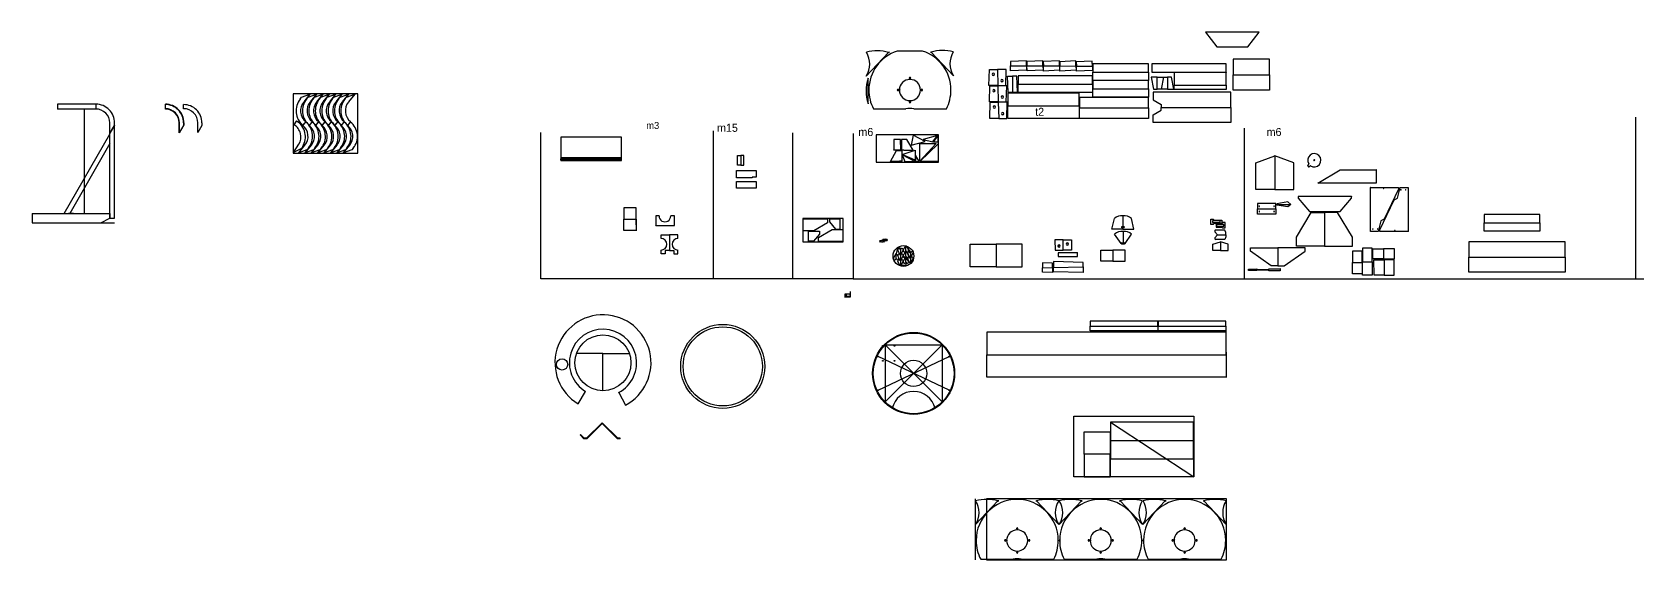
# Model space of a CAD drawing. Extents: x -20454 to 61677, y -13032 to 8789.
# Drawn here: x -20454 to 19668, y -7024 to 6179 of the extents above; entities that cross this region are included whole.
import ezdxf

# ---------------------------------------------------------------- set-up
doc = ezdxf.new("R2010")
doc.units = 0
doc.layers.get('0').update_dxf_attribs({"linetype": 'CONTINUOUS'})

msp = doc.modelspace()

# ---------------------------------------------------------------- linework, layer by layer
for p, q in [((10203, 6173), (8867, 6173)), ((8867, 6173), (9146, 5808)), ((9924, 5808), (10203, 6173)), ((10203, 6179), (10203, 6173)), ((10203, 6173), (10209, 6173)), ((389, 5079), (947, 5670)), ((967, 5676), (947, 5670)), ((947, 5670), (956, 5659)), ((1796, 5705), (1163, 5705)), ((1987, 5685), (2007, 5679)), ((2007, 5679), (1998, 5668)), ((2566, 5087), (2007, 5679)), ((9146, 5808), (9924, 5808)), ((3455, 4844), (3465, 5246)), ((3465, 5246), (3667, 5246)), ((3667, 5246), (3667, 5251)), ((3888, 5246), (3667, 5246)), ((3667, 5246), (3677, 4844)), ((3878, 4844), (3888, 5246)), ((3991, 5335), (3986, 5335)), ((4390, 5460), (3989, 5441)), ((3989, 5441), (3991, 5335)), ((3994, 5208), (3991, 5335)), ((3991, 5335), (4393, 5333)), ((4395, 5227), (3994, 5208)), ((4393, 5333), (4390, 5460)), ((4398, 5333), (4393, 5333)), ((4393, 5333), (4395, 5227)), ((4403, 5333), (4398, 5333)), ((4802, 5458), (4401, 5440)), ((4401, 5440), (4403, 5333)), ((4405, 5207), (4403, 5333)), ((4403, 5333), (4804, 5332)), ((4807, 5225), (4405, 5207)), ((4804, 5332), (4802, 5458)), ((4809, 5332), (4804, 5332)), ((4804, 5332), (4807, 5225)), ((4814, 5332), (4809, 5332)), ((5214, 5457), (4812, 5439)), ((4812, 5439), (4814, 5332)), ((4817, 5205), (4814, 5332)), ((4814, 5332), (5216, 5331)), ((5218, 5224), (4817, 5205)), ((5216, 5331), (5214, 5457)), ((5221, 5331), (5216, 5331)), ((5216, 5331), (5218, 5224)), ((5226, 5331), (5221, 5331)), ((5625, 5456), (5224, 5437)), ((5224, 5437), (5226, 5331)), ((5229, 5204), (5226, 5331)), ((5226, 5331), (5628, 5329)), ((5630, 5223), (5229, 5204)), ((5628, 5329), (5625, 5456)), ((5633, 5329), (5628, 5329)), ((5628, 5329), (5630, 5223)), ((5638, 5329), (5633, 5329)), ((6037, 5454), (5636, 5436)), ((5636, 5436), (5638, 5329)), ((5641, 5203), (5638, 5329)), ((5638, 5329), (6040, 5328)), ((6042, 5221), (5641, 5203)), ((6040, 5328), (6037, 5454)), ((6045, 5328), (6040, 5328)), ((6040, 5328), (6042, 5221)), ((7438, 5385), (6051, 5385)), ((6051, 5385), (6051, 5177)), ((7438, 5177), (7438, 5385)), ((9384, 5385), (7526, 5385)), ((7526, 5385), (7526, 5177)), ((9384, 5177), (9384, 5385)), ((10461, 5505), (9559, 5505)), ((9559, 5505), (9559, 5113)), ((10461, 5113), (10461, 5505)), ((432, 4390), (432, 5023)), ((1471, 5027), (1479, 5046)), ((1479, 5046), (1489, 5027)), ((3677, 4844), (3455, 4844)), ((3465, 4433), (3475, 4834)), ((3475, 4834), (3677, 4834)), ((3585, 5127), (3595, 5125)), ((3595, 5125), (3585, 5122)), ((3677, 4839), (3677, 4844)), ((3677, 4844), (3878, 4844)), ((3677, 4834), (3677, 4839)), ((3898, 4834), (3677, 4834)), ((3677, 4834), (3687, 4433)), ((3807, 4965), (3797, 4961)), ((3798, 4971), (3807, 4965)), ((3888, 4433), (3898, 4834)), ((3915, 5072), (4041, 5074)), ((3933, 4670), (3915, 5072)), ((4041, 5074), (4040, 4672)), ((4041, 5074), (4041, 5079)), ((4148, 5076), (4041, 5074)), ((4166, 4675), (4148, 5076)), ((4188, 4874), (4183, 4874)), ((6045, 5082), (4188, 5082)), ((4188, 5082), (4188, 4874)), ((4188, 4666), (4188, 4874)), ((4188, 4874), (6045, 4874)), ((6045, 4874), (6045, 5082)), ((6050, 4874), (6045, 4874)), ((6045, 4874), (6045, 4666)), ((6051, 5177), (6046, 5177)), ((6051, 4969), (6051, 5177)), ((6051, 5177), (7438, 5177)), ((7438, 4969), (6051, 4969)), ((7438, 4964), (6051, 4964)), ((6051, 4964), (6051, 4756)), ((7443, 5177), (7438, 5177)), ((7438, 5177), (7438, 4969)), ((7438, 4756), (7438, 4964)), ((7659, 5052), (7503, 5052)), ((7503, 5052), (7563, 4750)), ((7526, 5177), (9384, 5177)), ((7659, 5057), (7659, 5052)), ((7659, 5052), (7816, 5052)), ((7659, 4750), (7659, 5052)), ((7816, 5052), (7756, 4750)), ((7762, 4750), (7823, 5052)), ((7823, 5052), (7919, 5052)), ((7919, 5052), (7919, 5057)), ((8016, 5052), (7919, 5052)), ((7919, 5052), (7919, 4750)), ((8076, 4750), (8016, 5052)), ((8082, 4848), (8077, 4848)), ((9384, 5170), (8082, 5170)), ((8082, 5170), (8082, 4848)), ((8082, 4746), (8082, 4848)), ((8082, 4848), (9384, 4848)), ((9389, 5177), (9384, 5177)), ((9384, 5177), (9384, 5172)), ((9384, 4848), (9384, 5170)), ((9389, 4848), (9384, 4848)), ((9384, 4848), (9384, 4746)), ((9559, 5113), (9554, 5113)), ((9559, 4722), (9559, 5113)), ((9559, 5113), (10461, 5113)), ((10466, 5113), (10461, 5113)), ((10461, 5113), (10461, 4722)), ((-12319, 4631), (-13929, 4631)), ((-13929, 4631), (-13929, 3151)), ((-13756, 4502), (-13719, 4547)), ((-13719, 4547), (-13512, 4623)), ((-13512, 4623), (-13668, 4430)), ((-13596, 4502), (-13559, 4547)), ((-13559, 4547), (-13352, 4623)), ((-13352, 4623), (-13508, 4430)), ((-13435, 4502), (-13398, 4547)), ((-13398, 4547), (-13191, 4623)), ((-13191, 4623), (-13347, 4430)), ((-13275, 4502), (-13239, 4547)), ((-13239, 4547), (-13031, 4623)), ((-13031, 4623), (-13187, 4430)), ((-13115, 4502), (-13078, 4547)), ((-13078, 4547), (-12871, 4623)), ((-12871, 4623), (-13027, 4430)), ((-12956, 4502), (-12919, 4547)), ((-12919, 4547), (-12712, 4623)), ((-12712, 4623), (-12867, 4430)), ((-12795, 4502), (-12758, 4547)), ((-12758, 4547), (-12551, 4623)), ((-12551, 4623), (-12707, 4430)), ((-12637, 4502), (-12600, 4547)), ((-12600, 4547), (-12393, 4623)), ((-12393, 4623), (-12549, 4430)), ((-12319, 3151), (-12319, 4631)), ((453, 4729), (439, 4737)), ((439, 4723), (453, 4729)), ((1182, 4736), (1163, 4729)), ((1163, 4729), (1182, 4721)), ((1228, 4741), (1215, 4729)), ((1215, 4729), (1215, 4729)), ((1215, 4729), (1229, 4718)), ((1472, 4435), (1479, 4451)), ((1479, 4451), (1484, 4438)), ((1758, 4729), (1773, 4737)), ((1772, 4720), (1758, 4729)), ((3687, 4433), (3465, 4433)), ((3475, 4021), (3485, 4423)), ((3485, 4423), (3687, 4423)), ((3595, 4716), (3605, 4713)), ((3605, 4713), (3595, 4711)), ((3687, 4428), (3687, 4433)), ((3687, 4433), (3888, 4433)), ((3687, 4423), (3687, 4428)), ((3908, 4423), (3687, 4423)), ((3687, 4423), (3697, 4021)), ((3817, 4553), (3807, 4549)), ((3808, 4559), (3817, 4553)), ((3898, 4021), (3908, 4423)), ((5707, 4655), (3925, 4655)), ((3925, 4655), (3925, 4337)), ((4040, 4672), (3933, 4670)), ((4040, 4672), (4166, 4675)), ((4040, 4667), (4040, 4672)), ((6045, 4666), (4188, 4666)), ((5707, 4337), (5707, 4655)), ((7438, 4543), (5716, 4543)), ((5716, 4543), (5716, 4281)), ((6051, 4756), (6046, 4756)), ((6051, 4547), (6051, 4756)), ((6051, 4756), (7438, 4756)), ((7438, 4547), (6051, 4547)), ((7443, 4756), (7438, 4756)), ((7438, 4756), (7438, 4547)), ((7438, 4281), (7438, 4543)), ((9497, 4672), (7555, 4672)), ((7555, 4672), (7555, 4483)), ((7555, 4483), (7755, 4369)), ((7563, 4750), (7659, 4750)), ((7756, 4750), (7659, 4750)), ((7659, 4750), (7659, 4745)), ((7919, 4750), (7762, 4750)), ((7919, 4745), (7919, 4750)), ((7919, 4750), (8076, 4750)), ((9384, 4746), (8082, 4746)), ((9497, 4296), (9497, 4672)), ((10461, 4722), (9559, 4722)), ((-18859, 4374), (-19819, 4374)), ((-19819, 4374), (-19819, 4254)), ((-18859, 4254), (-19819, 4254)), ((-19149, 1644), (-19149, 4254)), ((-18859, 4374), (-18859, 4254)), ((-17125, 4254), (-17125, 4374)), ((-16669, 4263), (-16669, 4366)), ((437, 4390), (432, 4390)), ((432, 4390), (432, 4385)), ((567, 4259), (1381, 4259)), ((1578, 4259), (2391, 4259)), ((3697, 4021), (3475, 4021)), ((3605, 4304), (3615, 4302)), ((3615, 4302), (3605, 4299)), ((3697, 4016), (3697, 4021)), ((3697, 4021), (3898, 4021)), ((3827, 4142), (3817, 4138)), ((3818, 4147), (3827, 4142)), ((3925, 4337), (3918, 4337)), ((3925, 4019), (3925, 4337)), ((3925, 4337), (5707, 4337)), ((5707, 4019), (3925, 4019)), ((5714, 4337), (5707, 4337)), ((5707, 4337), (5707, 4019)), ((5716, 4281), (5711, 4281)), ((5716, 4019), (5716, 4281)), ((5716, 4281), (7438, 4281)), ((7438, 4019), (5716, 4019)), ((7443, 4281), (7438, 4281)), ((7438, 4281), (7438, 4019)), ((7555, 4109), (7755, 4223)), ((7555, 3920), (7555, 4109)), ((7755, 4296), (7745, 4296)), ((7755, 4369), (7755, 4296)), ((7755, 4223), (7755, 4296)), ((7755, 4296), (9497, 4296)), ((9502, 4296), (9497, 4296)), ((9497, 4296), (9497, 3920)), ((19615, 9), (19615, 4054)), ((-19652, 1644), (-18514, 3629)), ((-18514, 3656), (-18514, 3908)), ((-18394, 3856), (-18514, 3656)), ((-18394, 3854), (-18514, 3654)), ((-18514, 1524), (-18514, 3654)), ((-18394, 3856), (-18394, 3908)), ((-18394, 1524), (-18394, 3854)), ((-16780, 3656), (-16780, 3908)), ((-16660, 3856), (-16780, 3656)), ((-16772, 3656), (-16772, 3908)), ((-16668, 3908), (-16668, 3843)), ((-16660, 3908), (-16660, 3856)), ((-16314, 3668), (-16314, 3908)), ((-16212, 3839), (-16314, 3668)), ((-16212, 3908), (-16212, 3839)), ((-13905, 3856), (-13845, 3953)), ((-13845, 3953), (-13851, 3950)), ((-13840, 3956), (-13845, 3953)), ((-13693, 3849), (-13687, 3851)), ((-13689, 3840), (-13618, 3929)), ((-13616, 3939), (-13687, 3851)), ((-13687, 3851), (-13682, 3853)), ((-13618, 3929), (-13623, 3927)), ((-13612, 3931), (-13618, 3929)), ((-13533, 3849), (-13527, 3851)), ((-13529, 3840), (-13457, 3929)), ((-13456, 3939), (-13527, 3851)), ((-13527, 3851), (-13522, 3853)), ((-13457, 3929), (-13463, 3927)), ((-13452, 3931), (-13457, 3929)), ((-13372, 3849), (-13366, 3851)), ((-13369, 3840), (-13298, 3929)), ((-13295, 3939), (-13366, 3851)), ((-13366, 3851), (-13361, 3853)), ((-13298, 3929), (-13303, 3927)), ((-13292, 3931), (-13298, 3929)), ((-13212, 3849), (-13207, 3851)), ((-13209, 3840), (-13138, 3929)), ((-13135, 3939), (-13207, 3851)), ((-13207, 3851), (-13201, 3853)), ((-13138, 3929), (-13143, 3927)), ((-13132, 3931), (-13138, 3929)), ((-13052, 3849), (-13046, 3851)), ((-13049, 3840), (-12978, 3929)), ((-12975, 3939), (-13046, 3851)), ((-13046, 3851), (-13041, 3853)), ((-12978, 3929), (-12983, 3927)), ((-12972, 3931), (-12978, 3929)), ((-12893, 3849), (-12887, 3851)), ((-12888, 3840), (-12817, 3929)), ((-12816, 3939), (-12887, 3851)), ((-12887, 3851), (-12881, 3853)), ((-12817, 3929), (-12822, 3927)), ((-12811, 3931), (-12817, 3929)), ((-12732, 3849), (-12727, 3851)), ((-12728, 3840), (-12657, 3929)), ((-12655, 3939), (-12727, 3851)), ((-12727, 3851), (-12721, 3853)), ((-12657, 3929), (-12663, 3927)), ((-12651, 3931), (-12657, 3929)), ((-12574, 3849), (-12568, 3851)), ((-12497, 3939), (-12568, 3851)), ((-12568, 3840), (-12497, 3929)), ((-12568, 3851), (-12563, 3853)), ((-12497, 3929), (-12503, 3927)), ((-12491, 3931), (-12497, 3929)), ((-7744, 9), (-7744, 3671)), ((-3431, 9), (-3431, 3708)), ((-1446, 9), (-1446, 3656)), ((59, 3641), (59, 9)), ((9497, 3920), (7555, 3920)), ((9837, 9), (9837, 3779)), ((-18514, 3388), (-19514, 1644)), ((-13920, 3165), (-13790, 3376)), ((-13724, 3267), (-13920, 3165)), ((-13793, 3156), (-13637, 3349)), ((-13586, 3232), (-13793, 3156)), ((-13693, 3316), (-13724, 3267)), ((-13633, 3156), (-13477, 3349)), ((-13425, 3232), (-13633, 3156)), ((-13549, 3278), (-13586, 3232)), ((-13473, 3156), (-13317, 3349)), ((-13266, 3232), (-13473, 3156)), ((-13388, 3278), (-13425, 3232)), ((-13313, 3156), (-13157, 3349)), ((-13106, 3232), (-13313, 3156)), ((-13229, 3278), (-13266, 3232)), ((-13153, 3156), (-12997, 3349)), ((-12946, 3232), (-13153, 3156)), ((-13069, 3278), (-13106, 3232)), ((-12992, 3156), (-12836, 3349)), ((-12785, 3232), (-12992, 3156)), ((-12909, 3278), (-12946, 3232)), ((-12832, 3156), (-12676, 3349)), ((-12625, 3232), (-12832, 3156)), ((-12748, 3278), (-12785, 3232)), ((-12672, 3156), (-12516, 3349)), ((-12465, 3232), (-12672, 3156)), ((-12588, 3278), (-12625, 3232)), ((-12428, 3278), (-12465, 3232)), ((-5726, 3549), (-7246, 3549)), ((-7246, 3549), (-7246, 2969)), ((-5726, 2969), (-5726, 3549)), ((636, 3609), (636, 2929)), ((2196, 3609), (636, 3609)), ((993, 2944), (1147, 3216)), ((1081, 3230), (1074, 3230)), ((1248, 3492), (1081, 3492)), ((1081, 3492), (1081, 3230)), ((1081, 3223), (1081, 3230)), ((1081, 3230), (1255, 3230)), ((1147, 3216), (1275, 3216)), ((1255, 3230), (1248, 3492)), ((1270, 3230), (1263, 3230)), ((1406, 3492), (1270, 3492)), ((1270, 3492), (1270, 3230)), ((1270, 3223), (1270, 3230)), ((1270, 3230), (1325, 3230)), ((1275, 3216), (1275, 2949)), ((1284, 3114), (1608, 3229)), ((1325, 3230), (1325, 3225)), ((1325, 3225), (1558, 3225)), ((1558, 3225), (1406, 3492)), ((1512, 3348), (1501, 3345)), ((1509, 3337), (1512, 3348)), ((1559, 3602), (1512, 3348)), ((1512, 3348), (1864, 3441)), ((1864, 3441), (1559, 3602)), ((1608, 3229), (1608, 2971)), ((1724, 3390), (1713, 3390)), ((1723, 2943), (2181, 3381)), ((1724, 3401), (1724, 3390)), ((1724, 3390), (2138, 3390)), ((2138, 3390), (1724, 2951)), ((1724, 2951), (1724, 3390)), ((2166, 3589), (1811, 3495)), ((1811, 3495), (2054, 3436)), ((2054, 3436), (2048, 3427)), ((2054, 3436), (2166, 3589)), ((2065, 3433), (2054, 3436)), ((2065, 3429), (2178, 3583)), ((2178, 3429), (2065, 3429)), ((2178, 3583), (2178, 3429)), ((2178, 3418), (2178, 3429)), ((2178, 3429), (2189, 3429)), ((2181, 3381), (2181, 2943)), ((2196, 2929), (2196, 3609)), ((-13929, 3151), (-12319, 3151)), ((-7252, 3050), (-7252, 3050)), ((-7243, 3005), (-7246, 3005)), ((-7246, 2969), (-5726, 2969)), ((-5732, 3036), (-7243, 3036)), ((-7243, 3036), (-7243, 3005)), ((-7243, 2974), (-7243, 3005)), ((-7243, 3005), (-5732, 3005)), ((-5732, 2974), (-7243, 2974)), ((-5906, 2969), (-5726, 2969)), ((-5732, 3005), (-5732, 3036)), ((-5727, 3005), (-5732, 3005)), ((-5732, 3005), (-5732, 2974)), ((-5726, 2969), (-5727, 3005)), ((-2832, 2848), (-2832, 3091)), ((-2832, 3091), (-2749, 3091)), ((-2749, 2848), (-2832, 2848)), ((-2749, 3091), (-2749, 3096)), ((-2749, 3091), (-2749, 2848)), ((-2667, 3091), (-2749, 3091)), ((-2749, 2848), (-2667, 2848)), ((-2749, 2848), (-2749, 2843)), ((-2667, 2848), (-2667, 3091)), ((636, 2929), (2196, 2929)), ((1220, 2944), (993, 2944)), ((1275, 2949), (1220, 2949)), ((1220, 2949), (1220, 2944)), ((1275, 2942), (1275, 2949)), ((1275, 2949), (1282, 2949)), ((1608, 2971), (1284, 3114)), ((1606, 2943), (1289, 3106)), ((1289, 3106), (1351, 2942)), ((1351, 2942), (1340, 2942)), ((1351, 2942), (1606, 2943)), ((1355, 2932), (1351, 2942)), ((1608, 2960), (1608, 2971)), ((1608, 2971), (1618, 2967)), ((1621, 2942), (1610, 2942)), ((1708, 2942), (1621, 3097)), ((1621, 3097), (1621, 2942)), ((1621, 2931), (1621, 2942)), ((1621, 2942), (1708, 2942)), ((2181, 2943), (1723, 2943)), ((2181, 2932), (2181, 2943)), ((2181, 2943), (2192, 2943)), ((10120, 2908), (10598, 3085)), ((10120, 2242), (10120, 2908)), ((10598, 3085), (10598, 3090)), ((11075, 2908), (10598, 3085)), ((10598, 3085), (10598, 2242)), ((11075, 2242), (11075, 2908)), ((11442, 2869), (11411, 2838)), ((11411, 2838), (11448, 2801)), ((11448, 2801), (11479, 2832)), ((11582, 2972), (11590, 2964)), ((11590, 2964), (11582, 2965)), ((-2854, 2719), (-2362, 2719)), ((-2854, 2531), (-2854, 2719)), ((-2462, 2531), (-2854, 2531)), ((-2854, 2444), (-2361, 2444)), ((-2854, 2277), (-2854, 2444)), ((-2362, 2546), (-2462, 2546)), ((-2462, 2546), (-2462, 2531)), ((-2362, 2719), (-2362, 2546)), ((-2361, 2444), (-2361, 2277)), ((11448, 2801), (11443, 2796)), ((11453, 2796), (11448, 2801)), ((11674, 2398), (12228, 2736)), ((12228, 2736), (13130, 2736)), ((13130, 2736), (13130, 2742)), ((13136, 2736), (13130, 2736)), ((13130, 2736), (13130, 2398)), ((-2361, 2277), (-2854, 2277)), ((10598, 2242), (10120, 2242)), ((10598, 2237), (10598, 2242)), ((10598, 2242), (11075, 2242)), ((12514, 2070), (11177, 2070)), ((11177, 2070), (11177, 2023)), ((11177, 2023), (11460, 1692)), ((13130, 2398), (11674, 2398)), ((12231, 1692), (12514, 2023)), ((12514, 2075), (12514, 2070)), ((12514, 2023), (12514, 2070)), ((12514, 2070), (12519, 2070)), ((12986, 2293), (12979, 2293)), ((12986, 2302), (12986, 2293)), ((12986, 2293), (13688, 2293)), ((12986, 1191), (12986, 2293)), ((13308, 2273), (13313, 2275)), ((13316, 2273), (13308, 2273)), ((13688, 2252), (13333, 1501)), ((13578, 1983), (13663, 2023)), ((13663, 2023), (13728, 2293)), ((13688, 2293), (13688, 2252)), ((13728, 2293), (13925, 2293)), ((13745, 2233), (13750, 2233)), ((13750, 2233), (13746, 2232)), ((13865, 2233), (13870, 2233)), ((13870, 2233), (13866, 2232)), ((13925, 2293), (13925, 1191)), ((-20454, 1644), (-18514, 1644)), ((-20454, 1644), (-20454, 1404)), ((-19544, 1644), (-19424, 1644)), ((-19424, 1644), (-19544, 1644)), ((-18514, 1644), (-18514, 1524)), ((-5362, 1779), (-5673, 1779)), ((-5673, 1779), (-5673, 1497)), ((-5362, 1497), (-5362, 1779)), ((10163, 1756), (10156, 1756)), ((10625, 1888), (10163, 1888)), ((10163, 1888), (10163, 1756)), ((10163, 1624), (10163, 1756)), ((10163, 1756), (10625, 1756)), ((10625, 1624), (10163, 1624)), ((10201, 1822), (10206, 1825)), ((10209, 1822), (10201, 1822)), ((10209, 1690), (10201, 1690)), ((10201, 1690), (10206, 1688)), ((10571, 1822), (10577, 1824)), ((10579, 1822), (10571, 1822)), ((10579, 1690), (10571, 1690)), ((10571, 1690), (10577, 1688)), ((10625, 1756), (10625, 1888)), ((10632, 1756), (10625, 1756)), ((10625, 1756), (10625, 1624)), ((10926, 1931), (10651, 1887)), ((10651, 1887), (10659, 1869)), ((10651, 1850), (10659, 1869)), ((10926, 1806), (10651, 1850)), ((10659, 1869), (10653, 1869)), ((10659, 1869), (10995, 1869)), ((10995, 1869), (10926, 1931)), ((10995, 1869), (10926, 1806)), ((11000, 1869), (10995, 1869)), ((11137, 1053), (11507, 1663)), ((11460, 1692), (12231, 1692)), ((11507, 1663), (11837, 1663)), ((11837, 1663), (11837, 1670)), ((11837, 1663), (11837, 823)), ((12167, 1663), (11837, 1663)), ((12537, 1053), (12167, 1663)), ((13222, 1232), (13578, 1983)), ((17215, 1619), (15828, 1619)), ((15828, 1619), (15828, 1411)), ((17215, 1411), (17215, 1619)), ((-20454, 1404), (-18734, 1404)), ((-18734, 1404), (-18514, 1524)), ((-18734, 1404), (-18394, 1404)), ((-18514, 1524), (-18394, 1524)), ((-5673, 1497), (-5678, 1497)), ((-5673, 1216), (-5673, 1497)), ((-5673, 1497), (-5362, 1497)), ((-5362, 1216), (-5673, 1216)), ((-5357, 1497), (-5362, 1497)), ((-5362, 1497), (-5362, 1216)), ((-5355, 1211), (-5357, 1497)), ((-4873, 1342), (-4880, 1351)), ((-4880, 1333), (-4873, 1342)), ((-4790, 1579), (-4873, 1579)), ((-4873, 1579), (-4873, 1342)), ((-4873, 1342), (-4400, 1342)), ((-4400, 1579), (-4498, 1579)), ((-4400, 1342), (-4400, 1579)), ((-1198, 1516), (-1198, 936)), ((-188, 1516), (-1198, 1516)), ((-1197, 1206), (-1190, 1206)), ((-1190, 1206), (-1190, 1508)), ((-1190, 1508), (-578, 1508)), ((-919, 1206), (-1190, 1206)), ((-1190, 1206), (-1190, 1199)), ((-578, 1406), (-919, 1206)), ((-806, 1044), (-466, 1244)), ((-578, 1508), (-578, 1406)), ((-260, 1501), (-530, 1501)), ((-530, 1501), (-530, 1431)), ((-530, 1431), (-380, 1251)), ((-466, 1244), (-195, 1244)), ((-380, 1251), (-390, 1251)), ((-380, 1246), (-380, 1251)), ((-380, 1251), (-260, 1251)), ((-260, 1251), (-260, 1501)), ((-195, 1244), (-195, 1251)), ((-188, 1244), (-195, 1244)), ((-195, 1244), (-195, 942)), ((-188, 936), (-188, 1516)), ((6528, 1250), (6590, 1515)), ((6801, 1250), (6528, 1250)), ((6775, 1286), (6773, 1290)), ((6775, 1297), (6775, 1286)), ((6801, 1581), (6801, 1586)), ((6801, 1581), (6801, 1250)), ((6801, 1245), (6801, 1250)), ((6801, 1250), (7074, 1250)), ((6827, 1297), (6827, 1286)), ((6827, 1286), (6829, 1290)), ((7074, 1250), (7013, 1515)), ((8995, 1368), (8995, 1500)), ((8995, 1500), (9057, 1500)), ((9057, 1368), (8995, 1368)), ((9230, 1455), (9042, 1455)), ((9042, 1455), (9042, 1412)), ((9042, 1412), (9230, 1412)), ((9057, 1500), (9082, 1477)), ((9082, 1390), (9057, 1368)), ((9082, 1477), (9272, 1477)), ((9272, 1390), (9082, 1390)), ((9118, 1376), (9132, 1390)), ((9350, 1227), (9122, 1227)), ((9272, 1390), (9132, 1390)), ((9132, 1390), (9132, 1303)), ((9132, 1303), (9272, 1303)), ((9320, 1368), (9139, 1368)), ((9139, 1368), (9139, 1325)), ((9139, 1325), (9320, 1325)), ((9230, 1412), (9222, 1417)), ((9223, 1419), (9230, 1412)), ((9230, 1412), (9230, 1455)), ((9272, 1477), (9272, 1390)), ((9297, 1413), (9272, 1390)), ((9272, 1390), (9281, 1408)), ((9272, 1303), (9297, 1281)), ((9359, 1413), (9297, 1413)), ((9297, 1281), (9359, 1281)), ((9320, 1325), (9312, 1331)), ((9313, 1332), (9320, 1325)), ((9320, 1325), (9320, 1368)), ((9371, 1166), (9350, 1227)), ((9359, 1281), (9359, 1413)), ((13041, 1251), (13044, 1252)), ((13046, 1251), (13041, 1251)), ((13161, 1251), (13164, 1252)), ((13166, 1251), (13161, 1251)), ((13248, 1461), (13183, 1191)), ((13222, 1191), (13222, 1232)), ((13333, 1501), (13248, 1461)), ((13595, 1211), (13602, 1211)), ((13602, 1211), (13597, 1209)), ((15828, 1411), (15823, 1411)), ((15828, 1411), (17215, 1411)), ((15828, 1202), (15828, 1411)), ((17220, 1411), (17215, 1411)), ((17215, 1411), (17215, 1202)), ((-4739, 1014), (-4739, 1107)), ((-4739, 1107), (-4528, 1107)), ((-4528, 1107), (-4528, 1118)), ((-4528, 1107), (-4528, 717)), ((-4317, 1107), (-4528, 1107)), ((-4317, 1014), (-4317, 1107)), ((-1198, 936), (-188, 936)), ((-1054, 948), (-1054, 1198)), ((-1054, 1198), (-784, 1198)), ((-934, 948), (-1054, 948)), ((-784, 1128), (-934, 948)), ((-934, 943), (-934, 948)), ((-934, 948), (-924, 948)), ((-806, 942), (-806, 1044)), ((-195, 942), (-806, 942)), ((-784, 1198), (-784, 1128)), ((738, 962), (769, 962)), ((769, 931), (738, 931)), ((796, 962), (812, 962)), ((828, 931), (796, 931)), ((812, 962), (797, 963)), ((844, 994), (812, 994)), ((812, 962), (828, 962)), ((841, 962), (828, 962)), ((828, 962), (844, 962)), ((902, 994), (871, 994)), ((871, 962), (902, 962)), ((1359, 823), (1312, 720)), ((1377, 823), (1359, 823)), ((1395, 825), (1377, 826)), ((1377, 826), (1377, 823)), ((1377, 823), (1394, 823)), ((1377, 710), (1377, 823)), ((1394, 823), (1442, 720)), ((1491, 682), (1395, 825)), ((2983, 310), (2983, 872)), ((2983, 872), (3635, 872)), ((3635, 872), (3635, 877)), ((4287, 872), (3635, 872)), ((3635, 872), (3635, 310)), ((4287, 310), (4287, 872)), ((5312, 979), (5100, 979)), ((5100, 979), (5105, 727)), ((5176, 828), (5193, 835)), ((5206, 828), (5176, 828)), ((5307, 727), (5312, 979)), ((5312, 984), (5312, 979)), ((5312, 979), (5514, 979)), ((5413, 878), (5442, 878)), ((5442, 878), (5425, 871)), ((5514, 979), (5519, 727)), ((6756, 890), (6591, 1126)), ((6779, 903), (6768, 903)), ((6768, 903), (6774, 901)), ((6805, 1193), (6805, 1198)), ((6805, 1193), (6805, 903)), ((6805, 878), (6805, 903)), ((6831, 903), (6841, 903)), ((6841, 903), (6836, 901)), ((6854, 890), (7019, 1126)), ((9044, 874), (9236, 929)), ((9044, 712), (9044, 874)), ((9102, 1184), (9164, 1110)), ((9102, 1036), (9164, 1110)), ((9350, 993), (9122, 993)), ((9164, 1110), (9154, 1110)), ((9164, 1110), (9371, 1110)), ((9236, 929), (9236, 935)), ((9428, 874), (9236, 929)), ((9236, 929), (9236, 712)), ((9371, 1054), (9350, 993)), ((9371, 1110), (9371, 1166)), ((9376, 1110), (9371, 1110)), ((9371, 1110), (9371, 1054)), ((9428, 712), (9428, 874)), ((11137, 823), (11137, 1053)), ((11837, 823), (11137, 823)), ((11837, 816), (11837, 823)), ((11837, 823), (12537, 823)), ((12537, 823), (12537, 1053)), ((13183, 1191), (12986, 1191)), ((13925, 1191), (13222, 1191)), ((13925, 1182), (13925, 1191)), ((13925, 1191), (13932, 1191)), ((17850, 934), (15448, 934)), ((15448, 934), (15448, 552)), ((17215, 1202), (15828, 1202)), ((17850, 552), (17850, 934)), ((-4739, 634), (-4739, 727)), ((-4638, 634), (-4739, 634)), ((-4528, 717), (-4638, 717)), ((-4638, 717), (-4638, 634)), ((-4528, 706), (-4528, 717)), ((-4528, 717), (-4418, 717)), ((-4418, 717), (-4418, 634)), ((-4418, 634), (-4317, 634)), ((-4317, 634), (-4317, 727)), ((1121, 626), (1073, 523)), ((1138, 626), (1121, 626)), ((1128, 510), (1138, 513)), ((1169, 772), (1138, 629)), ((1138, 629), (1138, 626)), ((1138, 626), (1155, 626)), ((1138, 513), (1138, 626)), ((1148, 510), (1138, 513)), ((1138, 513), (1138, 489)), ((1155, 626), (1203, 523)), ((1242, 772), (1169, 772)), ((1225, 623), (1177, 725)), ((1225, 483), (1177, 585)), ((1225, 343), (1177, 445)), ((1242, 623), (1225, 623)), ((1242, 483), (1225, 483)), ((1232, 738), (1242, 735)), ((1232, 598), (1242, 595)), ((1232, 458), (1242, 455)), ((1242, 760), (1242, 772)), ((1242, 735), (1242, 760)), ((1252, 738), (1242, 735)), ((1242, 735), (1242, 623)), ((1242, 620), (1242, 623)), ((1242, 623), (1259, 623)), ((1242, 595), (1242, 620)), ((1252, 598), (1242, 595)), ((1242, 595), (1242, 483)), ((1242, 480), (1242, 483)), ((1242, 483), (1259, 483)), ((1242, 455), (1242, 480)), ((1252, 458), (1242, 455)), ((1242, 455), (1242, 343)), ((1259, 623), (1307, 725)), ((1259, 483), (1307, 585)), ((1259, 343), (1307, 445)), ((1359, 683), (1312, 580)), ((1359, 543), (1312, 440)), ((1318, 577), (1491, 402)), ((1377, 683), (1359, 683)), ((1377, 543), (1359, 543)), ((1367, 707), (1377, 710)), ((1367, 567), (1377, 570)), ((1367, 427), (1377, 430)), ((1387, 707), (1377, 710)), ((1377, 710), (1377, 686)), ((1377, 686), (1377, 683)), ((1377, 683), (1394, 683)), ((1377, 570), (1377, 683)), ((1387, 567), (1377, 570)), ((1377, 570), (1377, 546)), ((1377, 546), (1377, 543)), ((1377, 543), (1394, 543)), ((1377, 430), (1377, 543)), ((1387, 427), (1377, 430)), ((1377, 430), (1377, 405)), ((1377, 405), (1378, 340)), ((1394, 683), (1442, 580)), ((1394, 543), (1442, 440)), ((1474, 545), (1426, 647)), ((1474, 405), (1426, 507)), ((1491, 545), (1474, 545)), ((1491, 405), (1474, 405)), ((1481, 660), (1491, 657)), ((1481, 520), (1491, 517)), ((1491, 657), (1491, 682)), ((1501, 660), (1491, 657)), ((1491, 657), (1491, 545)), ((1491, 542), (1491, 545)), ((1491, 545), (1508, 545)), ((1491, 517), (1491, 542)), ((1501, 520), (1491, 517)), ((1491, 517), (1491, 405)), ((1491, 402), (1491, 405)), ((1491, 405), (1508, 405)), ((1508, 545), (1556, 647)), ((1508, 405), (1556, 507)), ((5045, 399), (4793, 409)), ((4793, 409), (4793, 282)), ((5810, 418), (5067, 438)), ((5067, 438), (5067, 291)), ((5105, 727), (5307, 727)), ((5667, 661), (5185, 661)), ((5185, 661), (5185, 569)), ((5185, 569), (5667, 569)), ((5519, 727), (5307, 727)), ((5307, 727), (5307, 722)), ((5667, 661), (5667, 668)), ((5667, 569), (5667, 661)), ((5667, 661), (5674, 661)), ((5810, 311), (5810, 418)), ((6251, 720), (6553, 721)), ((6251, 448), (6251, 720)), ((6553, 449), (6251, 448)), ((6553, 721), (6553, 726)), ((6855, 721), (6553, 721)), ((6553, 721), (6553, 449)), ((6553, 444), (6553, 449)), ((6553, 449), (6856, 449)), ((6856, 449), (6855, 721)), ((9236, 712), (9044, 712)), ((9236, 707), (9236, 712)), ((9236, 712), (9428, 712)), ((9986, 700), (9986, 782)), ((9986, 782), (10668, 782)), ((10507, 329), (9986, 700)), ((10668, 782), (10668, 789)), ((11351, 782), (10668, 782)), ((10668, 782), (10668, 329)), ((10830, 329), (11351, 700)), ((11351, 700), (11351, 782)), ((12537, 415), (12532, 415)), ((12779, 702), (12537, 702)), ((12537, 702), (12537, 415)), ((12537, 128), (12537, 415)), ((12537, 415), (12779, 415)), ((12779, 415), (12779, 702)), ((12784, 415), (12779, 415)), ((12779, 415), (12779, 128)), ((12790, 436), (12785, 436)), ((13032, 773), (12790, 773)), ((12790, 773), (12790, 436)), ((12790, 99), (12790, 436)), ((12790, 436), (13032, 436)), ((13032, 436), (13032, 773)), ((13037, 436), (13032, 436)), ((13032, 436), (13032, 99)), ((13043, 509), (13043, 761)), ((13043, 761), (13315, 761)), ((13315, 509), (13043, 509)), ((13074, 480), (13326, 481)), ((13075, 98), (13074, 480)), ((13315, 761), (13315, 766)), ((13588, 761), (13315, 761)), ((13315, 761), (13315, 509)), ((13315, 504), (13315, 509)), ((13315, 509), (13587, 509)), ((13326, 481), (13326, 486)), ((13578, 481), (13326, 481)), ((13326, 481), (13327, 99)), ((13579, 99), (13578, 481)), ((13587, 509), (13588, 761)), ((15448, 552), (15443, 552)), ((15448, 171), (15448, 552)), ((15448, 552), (17850, 552)), ((17855, 552), (17850, 552)), ((17850, 552), (17850, 171)), ((-1446, 9), (-7744, 9)), ((59, 9), (-1446, 9)), ((59, 9), (19615, 9)), ((1242, 343), (1225, 343)), ((1242, 340), (1242, 343)), ((1242, 343), (1259, 343)), ((1378, 340), (1242, 340)), ((3635, 310), (2983, 310)), ((3635, 305), (3635, 310)), ((3635, 310), (4287, 310)), ((4793, 282), (4788, 282)), ((4793, 282), (5045, 292)), ((4793, 175), (4793, 282)), ((5045, 165), (4793, 175)), ((5045, 292), (5045, 399)), ((5050, 292), (5045, 292)), ((5045, 292), (5045, 165)), ((5067, 291), (5062, 291)), ((5067, 291), (5810, 311)), ((5067, 184), (5067, 291)), ((5810, 164), (5067, 184)), ((5815, 311), (5810, 311)), ((5810, 311), (5810, 164)), ((9938, 216), (9938, 248)), ((9938, 248), (10150, 248)), ((10150, 216), (9938, 216)), ((10150, 248), (10150, 253)), ((10155, 248), (10150, 248)), ((10150, 248), (10150, 216)), ((10158, 221), (10158, 238)), ((10158, 238), (10440, 238)), ((10440, 221), (10158, 221)), ((10440, 238), (10440, 243)), ((10445, 238), (10440, 238)), ((10440, 238), (10440, 221)), ((10448, 203), (10448, 255)), ((10448, 255), (10730, 255)), ((10730, 203), (10448, 203)), ((10668, 329), (10507, 329)), ((10668, 324), (10668, 329)), ((10668, 329), (10830, 329)), ((10730, 255), (10730, 260)), ((10735, 255), (10730, 255)), ((10730, 255), (10730, 203)), ((12779, 128), (12537, 128)), ((13032, 99), (12790, 99)), ((13327, 99), (13075, 98)), ((13327, 94), (13327, 99)), ((13327, 99), (13579, 99)), ((17850, 171), (15448, 171)), ((19615, 9), (26832, 9)), ((-137, -437), (-137, -370)), ((-137, -370), (-117, -370)), ((-117, -370), (-117, -404)), ((-105, -404), (-105, -370)), ((-105, -370), (-15, -370)), ((-15, -370), (-15, -365)), ((-10, -370), (-15, -370)), ((-15, -370), (-15, -437)), ((-7, -442), (-10, -370)), ((-7, -442), (-7, -312)), ((-157, -442), (-7, -442)), ((-15, -437), (-137, -437)), ((5979, -1174), (5974, -1174)), ((7671, -1052), (5979, -1052)), ((5979, -1052), (5979, -1174)), ((5979, -1296), (5979, -1174)), ((5979, -1174), (7671, -1174)), ((7671, -1174), (7671, -1052)), ((7679, -1174), (7671, -1174)), ((7671, -1174), (7671, -1296)), ((7684, -1174), (7679, -1174)), ((9376, -1052), (7684, -1052)), ((7684, -1052), (7684, -1174)), ((7684, -1296), (7684, -1174)), ((7684, -1174), (9376, -1174)), ((9376, -1174), (9376, -1052)), ((9384, -1174), (9376, -1174)), ((9376, -1174), (9376, -1296)), ((9390, -2462), (9384, -1174)), ((9380, -1329), (3398, -1329)), ((3398, -1329), (3398, -1891)), ((7671, -1296), (5979, -1296)), ((9376, -1296), (7684, -1296)), ((9380, -1891), (9380, -1329)), ((-6190, -1863), (-6851, -1863)), ((-6190, -2793), (-6190, -1863)), ((-6190, -1863), (-5529, -1863)), ((682, -2778), (2462, -1938)), ((2462, -2778), (682, -1938)), ((858, -1643), (2286, -3072)), ((858, -3072), (2286, -1643)), ((858, -1643), (858, -3072)), ((858, -1643), (2286, -1643)), ((2286, -1643), (2286, -3072)), ((3398, -1891), (3392, -1891)), ((3398, -2453), (3398, -1891)), ((3398, -1891), (9380, -1891)), ((9388, -1891), (9380, -1891)), ((9380, -1891), (9380, -2453)), ((9380, -2453), (3398, -2453)), ((-6810, -3120), (-6624, -2812)), ((-5798, -2836), (-5631, -3154)), ((-6212, -3593), (-6601, -3982)), ((-6212, -3610), (-6596, -3994)), ((-5823, -3982), (-6212, -3593)), ((-5828, -3994), (-6212, -3610)), ((5575, -3428), (8575, -3428)), ((5575, -4948), (5575, -3428)), ((6493, -3582), (6490, -3582)), ((6493, -3582), (6493, -3575)), ((6493, -3575), (8575, -4948)), ((8569, -3582), (6493, -3582)), ((6493, -3582), (6493, -4033)), ((8569, -4033), (8569, -3582)), ((8575, -3428), (8575, -4948)), ((-6761, -3899), (-6753, -3890)), ((-6666, -3994), (-6761, -3899)), ((-6661, -3982), (-6753, -3890)), ((-6596, -3994), (-6666, -3994)), ((-6601, -3982), (-6661, -3982)), ((-5763, -3994), (-5828, -3994)), ((-5763, -3982), (-5823, -3982)), ((-5763, -3994), (-5763, -3982)), ((5830, -3819), (6483, -3819)), ((5830, -4382), (5830, -3819)), ((6483, -3819), (6483, -4382)), ((5830, -4382), (5825, -4382)), ((6483, -4382), (5830, -4382)), ((5830, -4382), (5830, -4944)), ((6483, -4944), (6483, -4382)), ((6483, -4382), (6490, -4382)), ((6493, -4033), (8569, -4033)), ((8569, -4042), (6493, -4042)), ((6493, -4042), (6493, -4493)), ((8569, -4493), (8569, -4042)), ((6493, -4493), (6488, -4493)), ((6493, -4944), (6493, -4493)), ((6493, -4493), (8569, -4493)), ((8574, -4493), (8569, -4493)), ((8569, -4493), (8569, -4944)), ((8575, -4948), (5575, -4948)), ((5830, -4944), (6483, -4944)), ((8569, -4944), (6493, -4944)), ((3108, -5499), (3108, -7024)), ((3119, -6141), (3678, -5549)), ((3390, -5499), (3390, -7024)), ((9390, -5499), (3390, -5499)), ((3698, -5543), (3678, -5549)), ((3678, -5549), (3687, -5560)), ((4622, -5543), (4642, -5549)), ((4642, -5549), (4633, -5560)), ((5201, -6141), (4642, -5549)), ((5207, -6141), (5766, -5549)), ((5785, -5543), (5766, -5549)), ((5766, -5549), (5774, -5560)), ((6710, -5543), (6729, -5549)), ((6729, -5549), (6721, -5560)), ((7288, -6141), (6729, -5549)), ((7302, -6141), (7861, -5549)), ((7880, -5543), (7861, -5549)), ((7861, -5549), (7869, -5560)), ((8805, -5543), (8824, -5549)), ((8824, -5549), (8816, -5560)), ((9383, -6141), (8824, -5549)), ((9390, -7024), (9390, -5499)), ((4152, -6240), (4160, -6221)), ((4160, -6221), (4170, -6239)), ((6239, -6240), (6247, -6221)), ((6247, -6221), (6257, -6239)), ((8335, -6240), (8343, -6221)), ((8343, -6221), (8352, -6239)), ((3119, -6543), (3134, -6537)), ((3134, -6537), (3120, -6529)), ((3862, -6530), (3844, -6537)), ((3844, -6537), (3863, -6545)), ((3909, -6525), (3896, -6537)), ((3896, -6537), (3896, -6537)), ((3896, -6537), (3910, -6549)), ((4152, -6831), (4160, -6816)), ((4160, -6816), (4165, -6828)), ((4439, -6537), (4454, -6529)), ((4453, -6546), (4439, -6537)), ((5221, -6537), (5207, -6529)), ((5207, -6543), (5221, -6537)), ((5950, -6530), (5931, -6537)), ((5931, -6537), (5951, -6545)), ((5996, -6525), (5984, -6537)), ((5984, -6537), (5984, -6537)), ((5984, -6537), (5997, -6549)), ((6240, -6831), (6247, -6816)), ((6247, -6816), (6252, -6828)), ((6526, -6537), (6541, -6529)), ((6540, -6546), (6526, -6537)), ((7316, -6537), (7302, -6529)), ((7302, -6543), (7316, -6537)), ((8045, -6530), (8026, -6537)), ((8026, -6537), (8046, -6545)), ((8091, -6525), (8079, -6537)), ((8079, -6537), (8079, -6537)), ((8079, -6537), (8092, -6549)), ((8335, -6831), (8343, -6816)), ((8343, -6816), (8347, -6828)), ((8621, -6537), (8636, -6529)), ((8636, -6546), (8621, -6537)), ((3248, -7007), (4062, -7007)), ((3390, -7024), (9390, -7024)), ((4258, -7007), (5072, -7007)), ((5335, -7007), (6149, -7007)), ((6346, -7007), (7160, -7007)), ((7430, -7007), (8244, -7007)), ((8441, -7007), (9255, -7007))]:
    msp.add_line(p, q)
for centre, radius in [((1318, 577), 260), ((-3197, -2183), 1050), ((-3197, -2183), 990), ((-6190, -2093), 700), ((1572, -2358), 1025), ((1572, -2358), 1010), ((-7212, -2135), 140), ((682, -1938), 11), ((803, -1670), 11), ((1093, -1670), 11), ((2462, -1938), 11), ((803, -2045), 11), ((1093, -2045), 11), ((1572, -2358), 330), ((682, -2778), 11), ((2462, -2778), 11)]:
    msp.add_circle(centre, radius)
for centre, radius, start, end in [((-71, 5378), 549, 326.9752, 32.6289), ((663, 4685), 1026, 73.9044, 105.3772), ((1479, 4729), 1026, 107.96, 180), ((1479, 4729), 1026, 0, 72.04), ((2291, 4693), 1026, 74.6228, 106.0956), ((3026, 5386), 549, 147.3711, 213.0248), ((1408, 4707), 1026, 162.04, 197.96), ((1479, 4729), 264, 0, 180), ((1479, 5027), 18.9, 90, 270), ((1479, 5027), 18.9, 270, 90), ((3566, 5125), 29.2, 0, 180), ((3566, 5125), 29.2, 180, 0), ((3777, 4965), 29.2, 0, 180), ((3777, 4965), 29.2, 180, 0), ((-13398, 4210), 462, 140.8898, 231.1607), ((-13398, 4210), 348, 140.8626, 231.193), ((-13238, 4210), 462, 140.8898, 231.1607), ((-13238, 4210), 348, 140.8626, 231.193), ((-13077, 4210), 462, 140.8898, 231.1607), ((-13077, 4210), 348, 140.8626, 231.193), ((-12917, 4210), 462, 140.8898, 231.1607), ((-12917, 4210), 348, 140.8626, 231.193), ((-12757, 4210), 462, 140.8898, 231.1607), ((-12757, 4210), 348, 140.8626, 231.193), ((-12597, 4210), 462, 140.8898, 231.1607), ((-12597, 4210), 348, 140.8626, 231.193), ((-12437, 4210), 462, 140.8898, 231.1607), ((-12437, 4210), 348, 140.8626, 231.193), ((-12279, 4210), 462, 140.8898, 231.1607), ((-12279, 4210), 348, 140.8626, 231.193), ((1479, 4729), 1026, 180, 207.261), ((1182, 4729), 18.9, 0, 180), ((1182, 4729), 18.9, 180, 0), ((1479, 4729), 264, 180, 0), ((1479, 4432), 18.9, 90, 270), ((1479, 4432), 18.9, 270, 90), ((1777, 4729), 18.9, 0, 180), ((1777, 4729), 18.9, 180, 0), ((1479, 4729), 1026, 332.739, 0), ((3576, 4713), 29.2, 0, 180), ((3576, 4713), 29.2, 180, 0), ((3787, 4553), 29.2, 0, 180), ((3787, 4553), 29.2, 180, 0), ((-18859, 3909), 465, 359.8289, 90), ((-18859, 3909), 345, 359.8014, 90), ((-17125, 3909), 465, 359.8289, 90), ((-17125, 3909), 457, 359.8289, 90), ((-17125, 3909), 353, 359.8014, 90), ((-17125, 3909), 345, 359.8014, 90), ((-16668, 3909), 456, 359.8292, 90.1632), ((-16668, 3909), 354, 359.8011, 90.2106), ((1479, 3719), 549, 79.6682, 100.3318), ((3586, 4302), 29.2, 0, 180), ((3586, 4302), 29.2, 180, 0), ((3797, 4142), 29.2, 0, 180), ((3797, 4142), 29.2, 180, 0), ((-14086, 3559), 348, 328.2504, 58.5809), ((-14086, 3559), 462, 328.2776, 58.5485), ((-13907, 3569), 348, 320.8626, 51.193), ((-13907, 3569), 462, 320.8898, 51.1607), ((-13747, 3569), 348, 320.8626, 51.193), ((-13747, 3569), 462, 320.8898, 51.1607), ((-13587, 3569), 348, 320.8626, 51.193), ((-13587, 3569), 462, 320.8898, 51.1607), ((-13427, 3569), 348, 320.8626, 51.193), ((-13427, 3569), 462, 320.8898, 51.1607), ((-13267, 3569), 348, 320.8626, 51.193), ((-13267, 3569), 462, 320.8898, 51.1607), ((-13106, 3569), 348, 320.8626, 51.193), ((-13106, 3569), 462, 320.8898, 51.1607), ((-12947, 3569), 348, 320.8626, 51.193), ((-12947, 3569), 462, 320.8898, 51.1607), ((-12787, 3569), 348, 320.8626, 51.193), ((-12787, 3569), 462, 320.8898, 51.1607), ((11582, 2972), 166, 236.7476, 213.1418), ((11435, 2876), 10, 314.9447, 33.1418), ((11486, 2825), 10, 56.7476, 134.9447), ((11582, 2972), 11.5, 134.9447, 314.9447), ((11582, 2972), 11.5, 314.9447, 134.9447), ((13316, 2273), 7.5, 0, 180), ((13316, 2273), 7.5, 180, 0), ((13745, 2233), 5, 0, 180), ((13745, 2233), 5, 180, 0), ((13865, 2233), 5, 0, 180), ((13865, 2233), 5, 180, 0), ((10209, 1822), 7.5, 0, 180), ((10209, 1822), 7.5, 180, 0), ((10209, 1690), 7.5, 0, 180), ((10209, 1690), 7.5, 180, 0), ((10579, 1822), 7.5, 0, 180), ((10579, 1822), 7.5, 180, 0), ((10579, 1690), 7.5, 0, 180), ((10579, 1690), 7.5, 180, 0), ((-4644, 1578), 146, 179.53, 0.47), ((6772, 1299), 284, 84.196, 130.1362), ((6775, 1297), 10.3, 90, 270), ((6775, 1297), 10.3, 270, 90), ((6830, 1299), 284, 49.8638, 95.804), ((6827, 1297), 10.3, 90, 270), ((6827, 1297), 10.3, 270, 90), ((9122, 1201), 26, 90, 220), ((13046, 1251), 5, 0, 180), ((13046, 1251), 5, 180, 0), ((13166, 1251), 5, 0, 180), ((13166, 1251), 5, 180, 0), ((13595, 1211), 7.5, 0, 180), ((13595, 1211), 7.5, 180, 0), ((-4739, 871), 144, 360, 90), ((-4739, 871), 144, 270, 0), ((-4317, 871), 144, 90, 180), ((-4317, 871), 144, 180, 270), ((738, 947), 15.8, 90, 270), ((783, 947), 20.8, 49.4303, 130.5697), ((783, 947), 20.8, 229.4303, 310.5697), ((812, 978), 15.8, 90, 270), ((828, 947), 15.8, 270, 90), ((857, 978), 20.8, 49.4303, 130.5697), ((857, 978), 20.8, 229.4303, 310.5697), ((902, 978), 15.8, 270, 90), ((5206, 828), 29.4, 0, 180), ((5206, 828), 29.4, 180, 0), ((5413, 878), 29.4, 0, 180), ((5413, 878), 29.4, 180, 0), ((6779, 903), 291, 84.838, 130.1451), ((6779, 903), 26.2, 210.3665, 0), ((6779, 903), 10.3, 0, 180), ((6779, 903), 10.3, 180, 0), ((6831, 903), 291, 49.8549, 95.162), ((6831, 903), 26.2, 180, 329.6335), ((6831, 903), 10.3, 0, 180), ((6831, 903), 10.3, 180, 0), ((9122, 1019), 26, 140, 270), ((1099, 511), 28.8, 155.6676, 358.0656), ((1177, 511), 28.8, 181.9344, 24.3324), ((1203, 737), 28.8, 1.9344, 204.3324), ((1203, 597), 28.8, 1.9344, 204.3324), ((1203, 457), 28.8, 1.9344, 204.3324), ((1281, 737), 28.8, 335.6676, 178.0656), ((1281, 597), 28.8, 335.6676, 178.0656), ((1281, 457), 28.8, 335.6676, 178.0656), ((1338, 708), 28.8, 155.6676, 358.0656), ((1338, 568), 28.8, 155.6676, 358.0656), ((1338, 428), 28.8, 155.6676, 358.0656), ((1415, 708), 28.8, 181.9344, 24.3324), ((1415, 568), 28.8, 181.9344, 24.3324), ((1415, 428), 28.8, 181.9344, 24.3324), ((1452, 659), 28.8, 1.9344, 204.3324), ((1452, 519), 28.8, 1.9344, 204.3324), ((1530, 659), 28.8, 335.6676, 178.0656), ((1530, 519), 28.8, 335.6676, 178.0656), ((-111, -404), 6, 180, 0), ((-6190, -2093), 1200, 297.8007, 238.9004), ((-6190, -2093), 840, 297.8007, 238.9004), ((1572, -3358), 550, 13.2369, 166.7631), ((2659, -5842), 549, 326.9752, 32.6289), ((3394, -6535), 1026, 73.9044, 105.3772), ((4160, -6537), 1026, 0, 180), ((4926, -6535), 1026, 74.6228, 106.0956), ((5661, -5842), 549, 147.3711, 213.0248), ((4747, -5842), 549, 326.9752, 32.6289), ((5481, -6535), 1026, 73.9044, 105.3772), ((6247, -6537), 1026, 0, 180), ((7014, -6535), 1026, 74.6228, 106.0956), ((7748, -5842), 549, 147.3711, 213.0248), ((6842, -5842), 549, 326.9752, 32.6289), ((7576, -6535), 1026, 73.9044, 105.3772), ((8343, -6537), 1026, 0, 180), ((9109, -6535), 1026, 74.6228, 106.0956), ((9843, -5842), 549, 147.3711, 213.0248), ((4160, -6537), 264, 0, 180), ((4160, -6240), 18.9, 90, 270), ((4160, -6240), 18.9, 270, 90), ((6247, -6537), 264, 0, 180), ((6247, -6240), 18.9, 90, 270), ((6247, -6240), 18.9, 270, 90), ((8343, -6537), 264, 0, 180), ((8343, -6240), 18.9, 90, 270), ((8343, -6240), 18.9, 270, 90), ((4160, -6537), 1026, 180, 207.261), ((3863, -6537), 18.9, 0, 180), ((3863, -6537), 18.9, 180, 0), ((4160, -6537), 264, 180, 0), ((4160, -6835), 18.9, 90, 270), ((4160, -6835), 18.9, 270, 90), ((4458, -6537), 18.9, 0, 180), ((4458, -6537), 18.9, 180, 0), ((4160, -6537), 1026, 332.739, 0), ((6247, -6537), 1026, 180, 207.261), ((5950, -6537), 18.9, 0, 180), ((5950, -6537), 18.9, 180, 0), ((6247, -6537), 264, 180, 0), ((6247, -6835), 18.9, 90, 270), ((6247, -6835), 18.9, 270, 90), ((6545, -6537), 18.9, 0, 180), ((6545, -6537), 18.9, 180, 0), ((6247, -6537), 1026, 332.739, 0), ((8343, -6537), 1026, 180, 207.261), ((8045, -6537), 18.9, 0, 180), ((8045, -6537), 18.9, 180, 0), ((8343, -6537), 264, 180, 0), ((8343, -6835), 18.9, 90, 270), ((8343, -6835), 18.9, 270, 90), ((8640, -6537), 18.9, 0, 180), ((8640, -6537), 18.9, 180, 0), ((8343, -6537), 1026, 332.739, 0), ((4160, -7547), 549, 79.6682, 100.3318), ((6247, -7547), 549, 79.6682, 100.3318), ((8343, -7547), 549, 79.6682, 100.3318)]:
    msp.add_arc(centre, radius, start, end)

# ---------------------------------------------------------------- texts
for s, height, p in [('t2', 200, (4608, 4085)), ('m3', 173.8, (-5108, 3757)), ('m15', 200, (-3340, 3684)), ('m6', 200, (192, 3580)), ('m6', 200, (10392, 3580))]:
    msp.add_text(s, height=height).set_placement(p)

doc.saveas('drawing.dxf')
